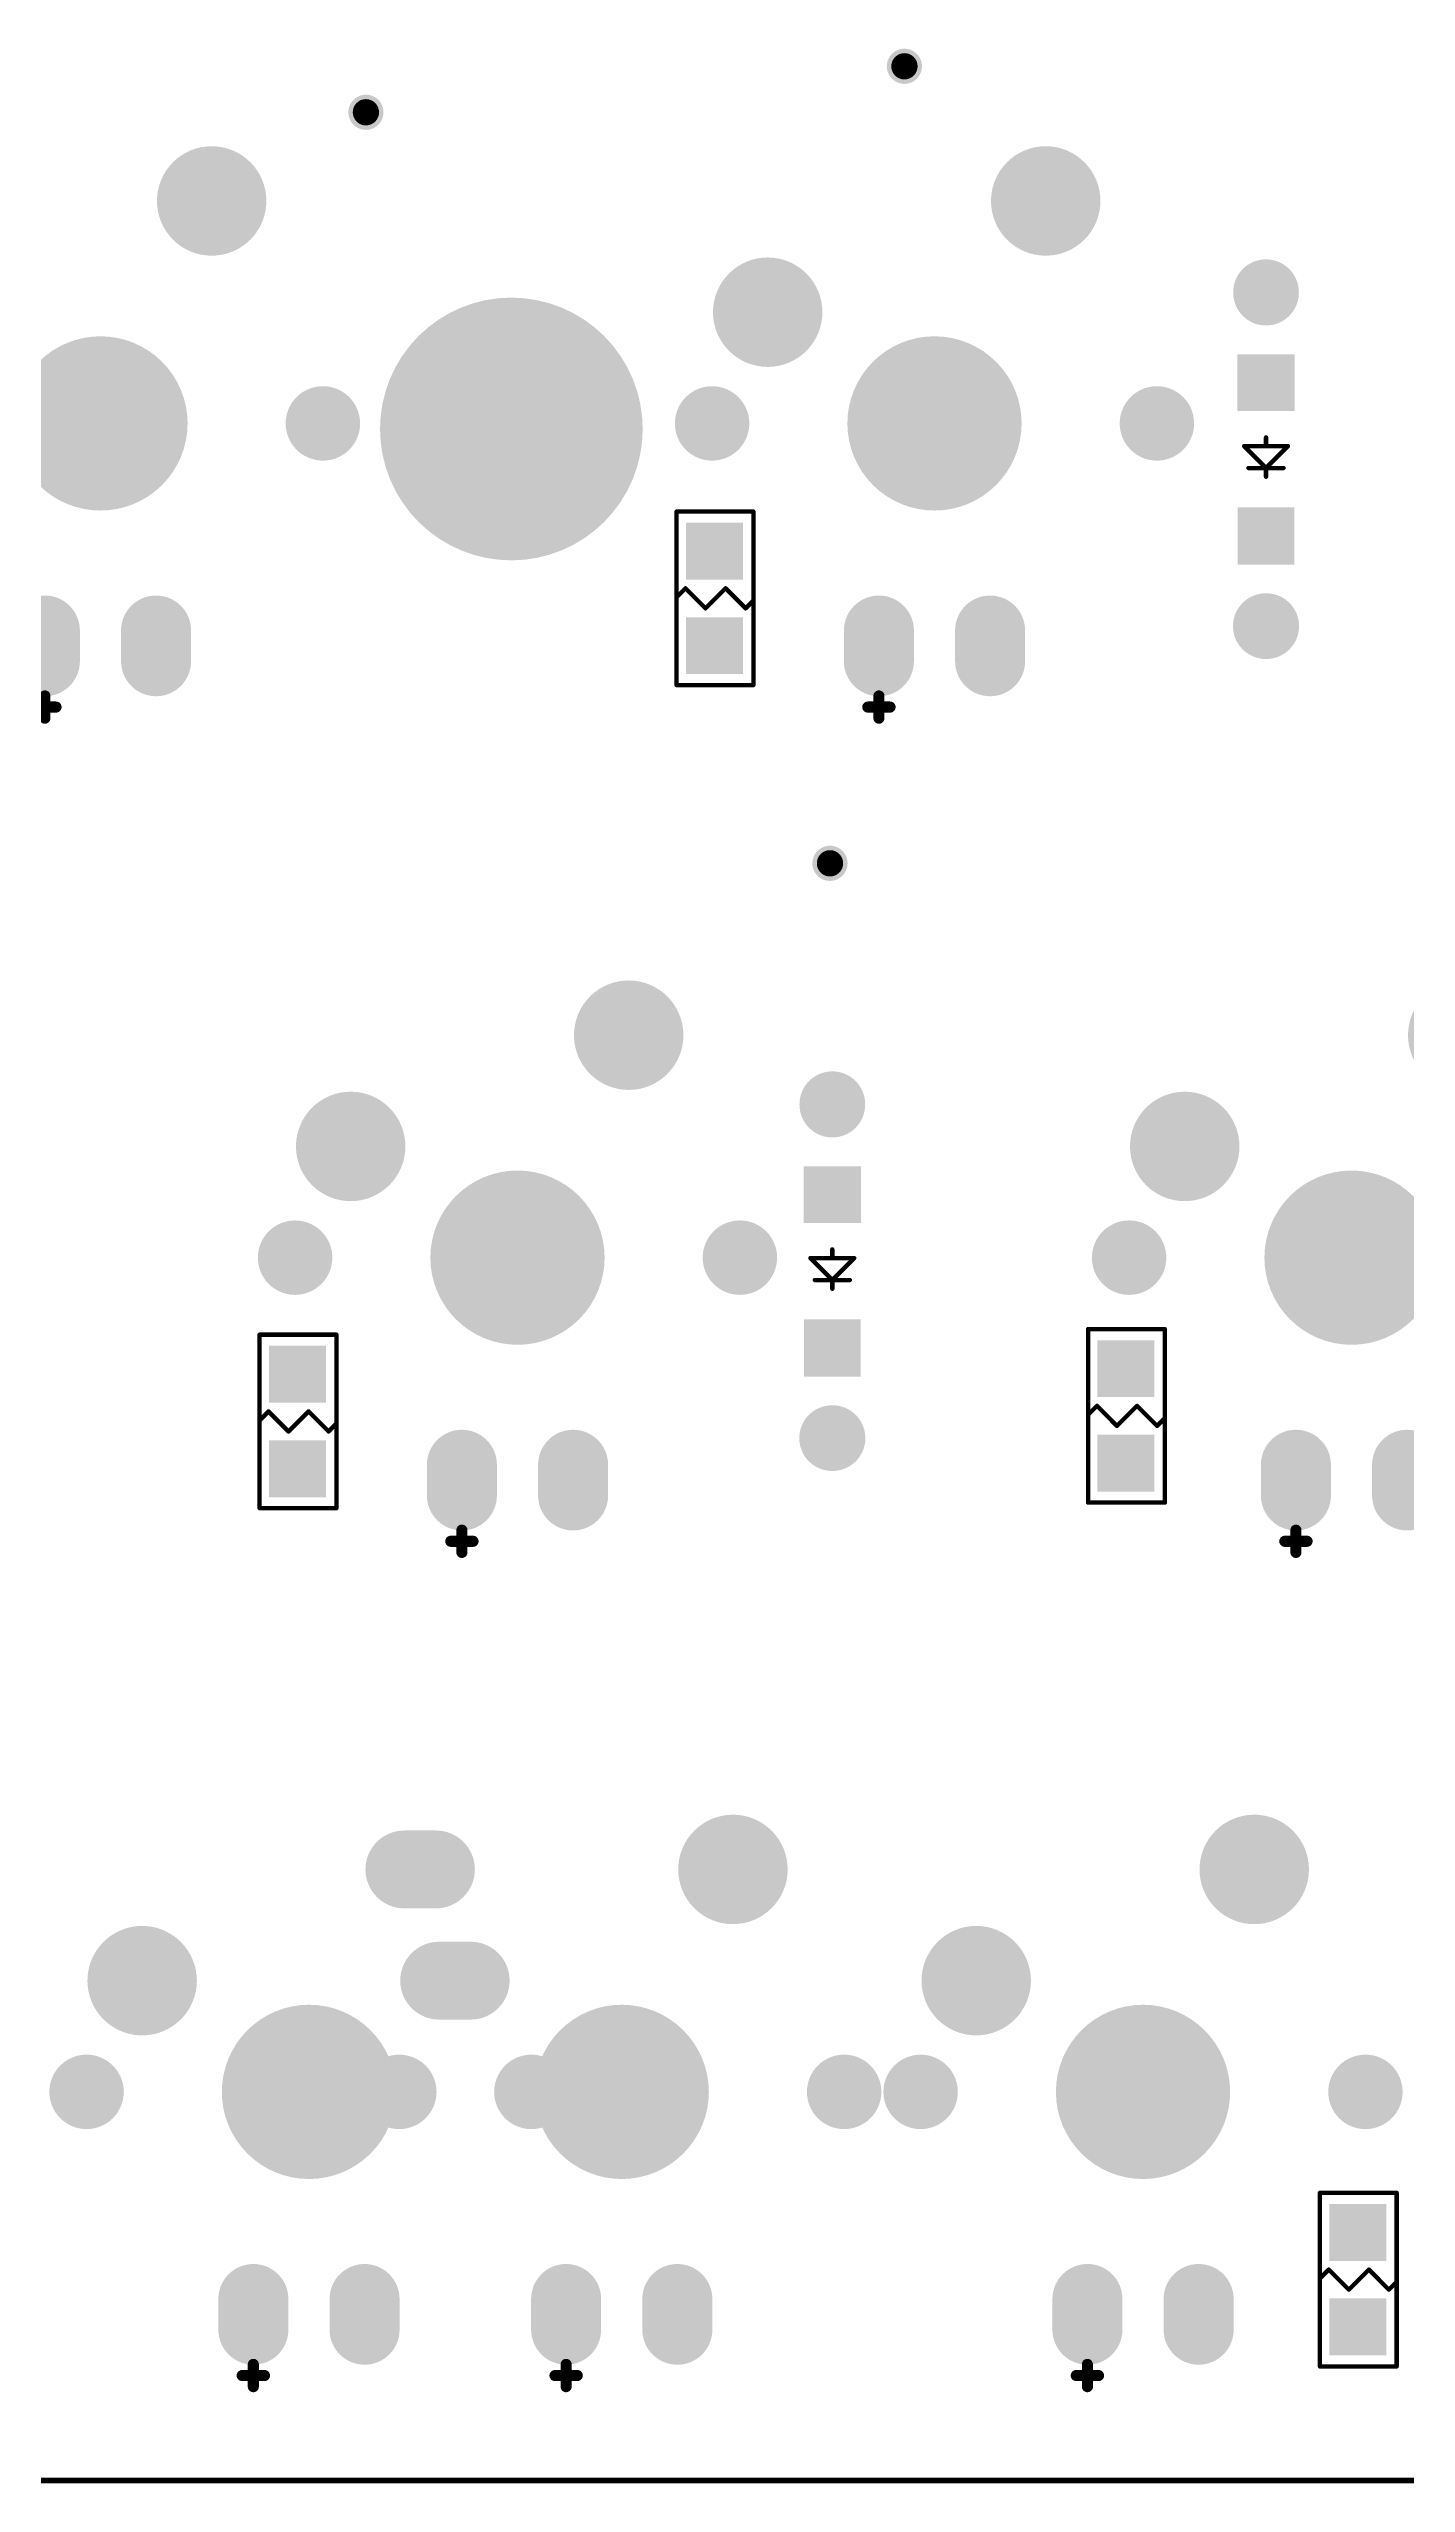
# Model space of a CAD drawing. Extents: x 407 to 769, y 688 to 804.
# Drawn here: x 525.1 to 556.1, y 689.5 to 745.1 of the extents above; entities that cross this region are included whole.
import ezdxf

# ---------------------------------------------------------------- set-up
doc = ezdxf.new("R2010")
doc.units = 0
doc.layers.get('0').update_dxf_attribs({"linetype": 'CONTINUOUS'})
for name, color, linetype in [('BOTTOMOVERLAY', 54, 'CONTINUOUS'), ('BOTTOMPASTE', 16, 'CONTINUOUS'), ('BOTTOMSOLDER', 6, 'CONTINUOUS'), ('KEEPOUTLAYER', 6, 'CONTINUOUS'), ('MULTILAYER', 9, 'CONTINUOUS'), ('TOPSOLDER', 216, 'CONTINUOUS')]:
    doc.layers.add(name, color=color, linetype=linetype)

# ---------------------------------------------------------------- blocks, each defined once
blk = doc.blocks.new('IN4148G_B_41')
at = {"layer": 'BOTTOMOVERLAY', "const_width": 0.1}
for points in [[(0, 0.2), (-0.5, -0.3)], [(0.4, 0.2), (-0.4, 0.2)], [(0, 0.4), (0, 0.2)], [(0.5, -0.3), (0, 0.2)], [(0.5, -0.3), (-0.5, -0.3)], [(0, -0.3), (0, -0.5)]]:
    blk.add_lwpolyline(points, dxfattribs=at)
at = {"layer": 'BOTTOMOVERLAY', "const_width": 0.05}
for points in [[(-0.425, 0.2, 1), (-0.375, 0.2, 1)], [(-0.025, 0.4, 1), (0.025, 0.4, 1)], [(-0.025, 0.2, 1), (0.025, 0.2, 1)], [(-0.025, 0.2, 1), (0.025, 0.2, 1)], [(-0.025, 0.2, 1), (0.025, 0.2, 1)], [(0.375, 0.2, 1), (0.425, 0.2, 1)], [(-0.525, -0.3, 1), (-0.475, -0.3, 1)], [(-0.525, -0.3, 1), (-0.475, -0.3, 1)], [(-0.025, -0.3, 1), (0.025, -0.3, 1)], [(-0.025, -0.5, 1), (0.025, -0.5, 1)], [(0.475, -0.3, 1), (0.525, -0.3, 1)], [(0.475, -0.3, 1), (0.525, -0.3, 1)]]:
    blk.add_lwpolyline(points, format="xyb", close=True, dxfattribs=at)
at = {"layer": 'BOTTOMPASTE'}
for points in [[(-0.65, 1.095), (0.65, 1.095), (-0.65, 2.405), (0.65, 2.405)], [(-0.655, -2.4), (0.655, -2.4), (-0.655, -1.1), (0.655, -1.1)]]:
    blk.add_solid(points, dxfattribs=at)
at = {"layer": 'BOTTOMSOLDER', "const_width": 1.5}
for points in [[(0.005, 3.81), (-0.005, 3.81)], [(0, -3.805), (0, -3.815)]]:
    blk.add_lwpolyline(points, dxfattribs=at)
at = {"layer": 'BOTTOMSOLDER', "const_width": 0.75}
for points in [[(-0.38, 3.81, 1), (0.37, 3.81, 1)], [(-0.37, 3.81, 1), (0.38, 3.81, 1)], [(-0.375, -3.805, 1), (0.375, -3.805, 1)], [(-0.375, -3.815, 1), (0.375, -3.815, 1)]]:
    blk.add_lwpolyline(points, format="xyb", close=True, dxfattribs=at)
at = {"layer": 'BOTTOMSOLDER'}
for points in [[(-0.65, 1.095), (0.65, 1.095), (-0.65, 2.405), (0.65, 2.405)], [(-0.655, -2.4), (0.655, -2.4), (-0.655, -1.1), (0.655, -1.1)]]:
    blk.add_solid(points, dxfattribs=at)
at = {"layer": 'MULTILAYER', "const_width": 1.5}
for points in [[(0.005, 3.81), (-0.005, 3.81)], [(0, -3.805), (0, -3.815)]]:
    blk.add_lwpolyline(points, dxfattribs=at)
at = {"layer": 'MULTILAYER', "const_width": 0.75}
for points in [[(-0.38, 3.81, 1), (0.37, 3.81, 1)], [(-0.37, 3.81, 1), (0.38, 3.81, 1)], [(-0.375, -3.805, 1), (0.375, -3.805, 1)], [(-0.375, -3.815, 1), (0.375, -3.815, 1)]]:
    blk.add_lwpolyline(points, format="xyb", close=True, dxfattribs=at)
blk = doc.blocks.new('IN4148G_B_58')
at = {"layer": 'BOTTOMOVERLAY', "const_width": 0.1}
for points in [[(0, 0.2), (-0.5, -0.3)], [(0.4, 0.2), (-0.4, 0.2)], [(0, 0.4), (0, 0.2)], [(0.5, -0.3), (0, 0.2)], [(0.5, -0.3), (-0.5, -0.3)], [(0, -0.3), (0, -0.5)]]:
    blk.add_lwpolyline(points, dxfattribs=at)
at = {"layer": 'BOTTOMOVERLAY', "const_width": 0.05}
for points in [[(-0.425, 0.2, 1), (-0.375, 0.2, 1)], [(-0.025, 0.4, 1), (0.025, 0.4, 1)], [(-0.025, 0.2, 1), (0.025, 0.2, 1)], [(-0.025, 0.2, 1), (0.025, 0.2, 1)], [(-0.025, 0.2, 1), (0.025, 0.2, 1)], [(0.375, 0.2, 1), (0.425, 0.2, 1)], [(-0.525, -0.3, 1), (-0.475, -0.3, 1)], [(-0.525, -0.3, 1), (-0.475, -0.3, 1)], [(-0.025, -0.3, 1), (0.025, -0.3, 1)], [(-0.025, -0.5, 1), (0.025, -0.5, 1)], [(0.475, -0.3, 1), (0.525, -0.3, 1)], [(0.475, -0.3, 1), (0.525, -0.3, 1)]]:
    blk.add_lwpolyline(points, format="xyb", close=True, dxfattribs=at)
at = {"layer": 'BOTTOMPASTE'}
for points in [[(-0.65, 1.095), (0.65, 1.095), (-0.65, 2.405), (0.65, 2.405)], [(-0.655, -2.4), (0.655, -2.4), (-0.655, -1.1), (0.655, -1.1)]]:
    blk.add_solid(points, dxfattribs=at)
at = {"layer": 'BOTTOMSOLDER', "const_width": 1.5}
for points in [[(0.005, 3.81), (-0.005, 3.81)], [(0, -3.805), (0, -3.815)]]:
    blk.add_lwpolyline(points, dxfattribs=at)
at = {"layer": 'BOTTOMSOLDER', "const_width": 0.75}
for points in [[(-0.38, 3.81, 1), (0.37, 3.81, 1)], [(-0.37, 3.81, 1), (0.38, 3.81, 1)], [(-0.375, -3.805, 1), (0.375, -3.805, 1)], [(-0.375, -3.815, 1), (0.375, -3.815, 1)]]:
    blk.add_lwpolyline(points, format="xyb", close=True, dxfattribs=at)
at = {"layer": 'BOTTOMSOLDER'}
for points in [[(-0.65, 1.095), (0.65, 1.095), (-0.65, 2.405), (0.65, 2.405)], [(-0.655, -2.4), (0.655, -2.4), (-0.655, -1.1), (0.655, -1.1)]]:
    blk.add_solid(points, dxfattribs=at)
at = {"layer": 'MULTILAYER', "const_width": 1.5}
for points in [[(0.005, 3.81), (-0.005, 3.81)], [(0, -3.805), (0, -3.815)]]:
    blk.add_lwpolyline(points, dxfattribs=at)
at = {"layer": 'MULTILAYER', "const_width": 0.75}
for points in [[(-0.38, 3.81, 1), (0.37, 3.81, 1)], [(-0.37, 3.81, 1), (0.38, 3.81, 1)], [(-0.375, -3.805, 1), (0.375, -3.805, 1)], [(-0.375, -3.815, 1), (0.375, -3.815, 1)]]:
    blk.add_lwpolyline(points, format="xyb", close=True, dxfattribs=at)
blk = doc.blocks.new('MX1UP__B_124')
at = {"layer": 'BOTTOMOVERLAY', "const_width": 0.254}
for points in [[(-1.27, -6.731), (-1.27, -6.223)], [(-1.524, -6.477), (-1.016, -6.477)]]:
    blk.add_lwpolyline(points, dxfattribs=at)
at = {"layer": 'BOTTOMOVERLAY', "const_width": 0.127}
for points in [[(-1.334, -6.223, 1), (-1.207, -6.223, 1)], [(-1.588, -6.477, 1), (-1.461, -6.477, 1)], [(-1.334, -6.731, 1), (-1.207, -6.731, 1)], [(-1.08, -6.477, 1), (-0.953, -6.477, 1)]]:
    blk.add_lwpolyline(points, format="xyb", close=True, dxfattribs=at)
at = {"layer": 'BOTTOMSOLDER'}
for points, const_width in [([(2.901, 5.08), (2.179, 5.08)], 1.778), ([(-1.27, -5.43), (-1.27, -4.73)], 1.6), ([(1.27, -5.43), (1.27, -4.73)], 1.6)]:
    blk.add_lwpolyline(points, dxfattribs=dict(at, const_width=const_width))
for points, const_width in [([(1.735, 5.08, 1), (2.624, 5.08, 1)], 0.889), ([(2.456, 5.08, 1), (3.345, 5.08, 1)], 0.889), ([(-4.435, 2.54, 1), (-3.185, 2.54, 1)], 1.25), ([(-0.995, 0, 1), (0.995, 0, 1)], 1.99), ([(-5.505, 0, 1), (-4.655, 0, 1)], 0.85), ([(4.655, 0, 1), (5.505, 0, 1)], 0.85), ([(-1.67, -4.73, 1), (-0.87, -4.73, 1)], 0.8), ([(0.87, -4.73, 1), (1.67, -4.73, 1)], 0.8), ([(-1.67, -5.43, 1), (-0.87, -5.43, 1)], 0.8), ([(0.87, -5.43, 1), (1.67, -5.43, 1)], 0.8)]:
    blk.add_lwpolyline(points, format="xyb", close=True, dxfattribs=dict(at, const_width=const_width))
at = {"layer": 'MULTILAYER'}
for points, const_width in [([(2.901, 5.08), (2.179, 5.08)], 1.778), ([(-1.27, -5.43), (-1.27, -4.73)], 1.6), ([(1.27, -5.43), (1.27, -4.73)], 1.6)]:
    blk.add_lwpolyline(points, dxfattribs=dict(at, const_width=const_width))
for points, const_width in [([(1.735, 5.08, 1), (2.624, 5.08, 1)], 0.889), ([(2.456, 5.08, 1), (3.345, 5.08, 1)], 0.889), ([(-4.435, 2.54, 1), (-3.185, 2.54, 1)], 1.25), ([(-0.995, 0, 1), (0.995, 0, 1)], 1.99), ([(-5.505, 0, 1), (-4.655, 0, 1)], 0.85), ([(4.655, 0, 1), (5.505, 0, 1)], 0.85), ([(-1.67, -4.73, 1), (-0.87, -4.73, 1)], 0.8), ([(0.87, -4.73, 1), (1.67, -4.73, 1)], 0.8), ([(-1.67, -5.43, 1), (-0.87, -5.43, 1)], 0.8), ([(0.87, -5.43, 1), (1.67, -5.43, 1)], 0.8)]:
    blk.add_lwpolyline(points, format="xyb", close=True, dxfattribs=dict(at, const_width=const_width))
at = {"layer": 'TOPSOLDER'}
for points, const_width in [([(2.901, 5.08), (2.179, 5.08)], 1.778), ([(-1.27, -5.43), (-1.27, -4.73)], 1.6), ([(1.27, -5.43), (1.27, -4.73)], 1.6)]:
    blk.add_lwpolyline(points, dxfattribs=dict(at, const_width=const_width))
for points, const_width in [([(1.735, 5.08, 1), (2.624, 5.08, 1)], 0.889), ([(2.456, 5.08, 1), (3.345, 5.08, 1)], 0.889), ([(-4.435, 2.54, 1), (-3.185, 2.54, 1)], 1.25), ([(-0.995, 0, 1), (0.995, 0, 1)], 1.99), ([(-5.505, 0, 1), (-4.655, 0, 1)], 0.85), ([(4.655, 0, 1), (5.505, 0, 1)], 0.85), ([(-1.67, -4.73, 1), (-0.87, -4.73, 1)], 0.8), ([(0.87, -4.73, 1), (1.67, -4.73, 1)], 0.8), ([(-1.67, -5.43, 1), (-0.87, -5.43, 1)], 0.8), ([(0.87, -5.43, 1), (1.67, -5.43, 1)], 0.8)]:
    blk.add_lwpolyline(points, format="xyb", close=True, dxfattribs=dict(at, const_width=const_width))
blk = doc.blocks.new('MX1UP__B_141')
at = {"layer": 'BOTTOMOVERLAY', "const_width": 0.254}
for points in [[(-1.27, -6.731), (-1.27, -6.223)], [(-1.524, -6.477), (-1.016, -6.477)]]:
    blk.add_lwpolyline(points, dxfattribs=at)
at = {"layer": 'BOTTOMOVERLAY', "const_width": 0.127}
for points in [[(-1.334, -6.223, 1), (-1.207, -6.223, 1)], [(-1.588, -6.477, 1), (-1.461, -6.477, 1)], [(-1.334, -6.731, 1), (-1.207, -6.731, 1)], [(-1.08, -6.477, 1), (-0.953, -6.477, 1)]]:
    blk.add_lwpolyline(points, format="xyb", close=True, dxfattribs=at)
at = {"layer": 'BOTTOMSOLDER'}
for points, const_width in [([(1.915, 5.08, 1), (3.165, 5.08, 1)], 1.25), ([(-4.435, 2.54, 1), (-3.185, 2.54, 1)], 1.25), ([(-0.995, 0, 1), (0.995, 0, 1)], 1.99), ([(-5.505, 0, 1), (-4.655, 0, 1)], 0.85), ([(4.655, 0, 1), (5.505, 0, 1)], 0.85), ([(-1.67, -4.73, 1), (-0.87, -4.73, 1)], 0.8), ([(0.87, -4.73, 1), (1.67, -4.73, 1)], 0.8), ([(-1.67, -5.43, 1), (-0.87, -5.43, 1)], 0.8), ([(0.87, -5.43, 1), (1.67, -5.43, 1)], 0.8)]:
    blk.add_lwpolyline(points, format="xyb", close=True, dxfattribs=dict(at, const_width=const_width))
at = {"layer": 'BOTTOMSOLDER', "const_width": 1.6}
for points in [[(-1.27, -5.43), (-1.27, -4.73)], [(1.27, -5.43), (1.27, -4.73)]]:
    blk.add_lwpolyline(points, dxfattribs=at)
at = {"layer": 'MULTILAYER'}
for points, const_width in [([(1.915, 5.08, 1), (3.165, 5.08, 1)], 1.25), ([(-4.435, 2.54, 1), (-3.185, 2.54, 1)], 1.25), ([(-0.995, 0, 1), (0.995, 0, 1)], 1.99), ([(-5.505, 0, 1), (-4.655, 0, 1)], 0.85), ([(4.655, 0, 1), (5.505, 0, 1)], 0.85), ([(-1.67, -4.73, 1), (-0.87, -4.73, 1)], 0.8), ([(0.87, -4.73, 1), (1.67, -4.73, 1)], 0.8), ([(-1.67, -5.43, 1), (-0.87, -5.43, 1)], 0.8), ([(0.87, -5.43, 1), (1.67, -5.43, 1)], 0.8)]:
    blk.add_lwpolyline(points, format="xyb", close=True, dxfattribs=dict(at, const_width=const_width))
at = {"layer": 'MULTILAYER', "const_width": 1.6}
for points in [[(-1.27, -5.43), (-1.27, -4.73)], [(1.27, -5.43), (1.27, -4.73)]]:
    blk.add_lwpolyline(points, dxfattribs=at)
at = {"layer": 'TOPSOLDER'}
for points, const_width in [([(1.915, 5.08, 1), (3.165, 5.08, 1)], 1.25), ([(-4.435, 2.54, 1), (-3.185, 2.54, 1)], 1.25), ([(-0.995, 0, 1), (0.995, 0, 1)], 1.99), ([(-5.505, 0, 1), (-4.655, 0, 1)], 0.85), ([(4.655, 0, 1), (5.505, 0, 1)], 0.85), ([(-1.67, -4.73, 1), (-0.87, -4.73, 1)], 0.8), ([(0.87, -4.73, 1), (1.67, -4.73, 1)], 0.8), ([(-1.67, -5.43, 1), (-0.87, -5.43, 1)], 0.8), ([(0.87, -5.43, 1), (1.67, -5.43, 1)], 0.8)]:
    blk.add_lwpolyline(points, format="xyb", close=True, dxfattribs=dict(at, const_width=const_width))
at = {"layer": 'TOPSOLDER', "const_width": 1.6}
for points in [[(-1.27, -5.43), (-1.27, -4.73)], [(1.27, -5.43), (1.27, -4.73)]]:
    blk.add_lwpolyline(points, dxfattribs=at)
blk = doc.blocks.new('MX1UP__B_142')
at = {"layer": 'BOTTOMOVERLAY', "const_width": 0.254}
for points in [[(-1.27, -6.731), (-1.27, -6.223)], [(-1.524, -6.477), (-1.016, -6.477)]]:
    blk.add_lwpolyline(points, dxfattribs=at)
at = {"layer": 'BOTTOMOVERLAY', "const_width": 0.127}
for points in [[(-1.334, -6.223, 1), (-1.207, -6.223, 1)], [(-1.588, -6.477, 1), (-1.461, -6.477, 1)], [(-1.334, -6.731, 1), (-1.207, -6.731, 1)], [(-1.08, -6.477, 1), (-0.953, -6.477, 1)]]:
    blk.add_lwpolyline(points, format="xyb", close=True, dxfattribs=at)
at = {"layer": 'BOTTOMSOLDER'}
for points, const_width in [([(1.915, 5.08, 1), (3.165, 5.08, 1)], 1.25), ([(-4.615, 2.54, 1), (-3.726, 2.54, 1)], 0.889), ([(-3.894, 2.54, 1), (-3.005, 2.54, 1)], 0.889), ([(-0.995, 0, 1), (0.995, 0, 1)], 1.99), ([(-5.505, 0, 1), (-4.655, 0, 1)], 0.85), ([(4.655, 0, 1), (5.505, 0, 1)], 0.85), ([(-1.67, -4.73, 1), (-0.87, -4.73, 1)], 0.8), ([(0.87, -4.73, 1), (1.67, -4.73, 1)], 0.8), ([(-1.67, -5.43, 1), (-0.87, -5.43, 1)], 0.8), ([(0.87, -5.43, 1), (1.67, -5.43, 1)], 0.8)]:
    blk.add_lwpolyline(points, format="xyb", close=True, dxfattribs=dict(at, const_width=const_width))
for points, const_width in [([(-3.449, 2.54), (-4.171, 2.54)], 1.778), ([(-1.27, -5.43), (-1.27, -4.73)], 1.6), ([(1.27, -5.43), (1.27, -4.73)], 1.6)]:
    blk.add_lwpolyline(points, dxfattribs=dict(at, const_width=const_width))
at = {"layer": 'MULTILAYER'}
for points, const_width in [([(1.915, 5.08, 1), (3.165, 5.08, 1)], 1.25), ([(-4.615, 2.54, 1), (-3.726, 2.54, 1)], 0.889), ([(-3.894, 2.54, 1), (-3.005, 2.54, 1)], 0.889), ([(-0.995, 0, 1), (0.995, 0, 1)], 1.99), ([(-5.505, 0, 1), (-4.655, 0, 1)], 0.85), ([(4.655, 0, 1), (5.505, 0, 1)], 0.85), ([(-1.67, -4.73, 1), (-0.87, -4.73, 1)], 0.8), ([(0.87, -4.73, 1), (1.67, -4.73, 1)], 0.8), ([(-1.67, -5.43, 1), (-0.87, -5.43, 1)], 0.8), ([(0.87, -5.43, 1), (1.67, -5.43, 1)], 0.8)]:
    blk.add_lwpolyline(points, format="xyb", close=True, dxfattribs=dict(at, const_width=const_width))
for points, const_width in [([(-3.449, 2.54), (-4.171, 2.54)], 1.778), ([(-1.27, -5.43), (-1.27, -4.73)], 1.6), ([(1.27, -5.43), (1.27, -4.73)], 1.6)]:
    blk.add_lwpolyline(points, dxfattribs=dict(at, const_width=const_width))
at = {"layer": 'TOPSOLDER'}
for points, const_width in [([(1.915, 5.08, 1), (3.165, 5.08, 1)], 1.25), ([(-4.615, 2.54, 1), (-3.726, 2.54, 1)], 0.889), ([(-3.894, 2.54, 1), (-3.005, 2.54, 1)], 0.889), ([(-0.995, 0, 1), (0.995, 0, 1)], 1.99), ([(-5.505, 0, 1), (-4.655, 0, 1)], 0.85), ([(4.655, 0, 1), (5.505, 0, 1)], 0.85), ([(-1.67, -4.73, 1), (-0.87, -4.73, 1)], 0.8), ([(0.87, -4.73, 1), (1.67, -4.73, 1)], 0.8), ([(-1.67, -5.43, 1), (-0.87, -5.43, 1)], 0.8), ([(0.87, -5.43, 1), (1.67, -5.43, 1)], 0.8)]:
    blk.add_lwpolyline(points, format="xyb", close=True, dxfattribs=dict(at, const_width=const_width))
for points, const_width in [([(-3.449, 2.54), (-4.171, 2.54)], 1.778), ([(-1.27, -5.43), (-1.27, -4.73)], 1.6), ([(1.27, -5.43), (1.27, -4.73)], 1.6)]:
    blk.add_lwpolyline(points, dxfattribs=dict(at, const_width=const_width))
blk = doc.blocks.new('R0805_B_183')
at = {"layer": 'BOTTOMOVERLAY', "const_width": 0.1}
for points in [[(-0.889, 1.981), (0.864, 1.981)], [(-0.889, -1.981), (-0.889, 1.981)], [(0.864, -1.981), (0.864, 1.981)], [(-0.889, 0.025), (-0.686, 0.229)], [(-0.686, 0.229), (-0.229, -0.229)], [(-0.229, -0.229), (0, 0)], [(0, 0), (0.229, 0.229)], [(0.229, 0.229), (0.686, -0.229)], [(0.686, -0.229), (0.864, -0.051)], [(-0.889, -1.981), (0.864, -1.981)]]:
    blk.add_lwpolyline(points, dxfattribs=at)
at = {"layer": 'BOTTOMOVERLAY', "const_width": 0.05}
for points in [[(-0.914, 1.981, 1), (-0.864, 1.981, 1)], [(-0.914, 1.981, 1), (-0.864, 1.981, 1)], [(0.839, 1.981, 1), (0.889, 1.981, 1)], [(0.839, 1.981, 1), (0.889, 1.981, 1)], [(-0.914, 0.025, 1), (-0.864, 0.025, 1)], [(-0.711, 0.229, 1), (-0.661, 0.229, 1)], [(-0.711, 0.229, 1), (-0.661, 0.229, 1)], [(-0.025, 0, 1), (0.025, 0, 1)], [(-0.025, 0, 1), (0.025, 0, 1)], [(0.204, 0.229, 1), (0.254, 0.229, 1)], [(0.204, 0.229, 1), (0.254, 0.229, 1)], [(-0.254, -0.229, 1), (-0.204, -0.229, 1)], [(-0.254, -0.229, 1), (-0.204, -0.229, 1)], [(0.661, -0.229, 1), (0.711, -0.229, 1)], [(0.661, -0.229, 1), (0.711, -0.229, 1)], [(0.839, -0.051, 1), (0.889, -0.051, 1)], [(-0.914, -1.981, 1), (-0.864, -1.981, 1)], [(-0.914, -1.981, 1), (-0.864, -1.981, 1)], [(0.839, -1.981, 1), (0.889, -1.981, 1)], [(0.839, -1.981, 1), (0.889, -1.981, 1)]]:
    blk.add_lwpolyline(points, format="xyb", close=True, dxfattribs=at)
at = {"layer": 'BOTTOMPASTE'}
for points in [[(0.625, 0.428), (0.625, 1.728), (-0.675, 0.428), (-0.675, 1.728)], [(0.625, -1.731), (0.625, -0.431), (-0.675, -1.731), (-0.675, -0.431)]]:
    blk.add_solid(points, dxfattribs=at)
at = {"layer": 'BOTTOMSOLDER'}
for points in [[(0.625, 0.428), (0.625, 1.728), (-0.675, 0.428), (-0.675, 1.728)], [(0.625, -1.731), (0.625, -0.431), (-0.675, -1.731), (-0.675, -0.431)]]:
    blk.add_solid(points, dxfattribs=at)
blk = doc.blocks.new('R0805_B_184')
at = {"layer": 'BOTTOMOVERLAY', "const_width": 0.1}
for points in [[(-0.889, 1.981), (0.864, 1.981)], [(-0.889, -1.981), (-0.889, 1.981)], [(0.864, -1.981), (0.864, 1.981)], [(-0.889, 0.025), (-0.686, 0.229)], [(-0.686, 0.229), (-0.229, -0.229)], [(-0.229, -0.229), (0, 0)], [(0, 0), (0.229, 0.229)], [(0.229, 0.229), (0.686, -0.229)], [(0.686, -0.229), (0.864, -0.051)], [(-0.889, -1.981), (0.864, -1.981)]]:
    blk.add_lwpolyline(points, dxfattribs=at)
at = {"layer": 'BOTTOMOVERLAY', "const_width": 0.05}
for points in [[(-0.914, 1.981, 1), (-0.864, 1.981, 1)], [(-0.914, 1.981, 1), (-0.864, 1.981, 1)], [(0.839, 1.981, 1), (0.889, 1.981, 1)], [(0.839, 1.981, 1), (0.889, 1.981, 1)], [(-0.914, 0.025, 1), (-0.864, 0.025, 1)], [(-0.711, 0.229, 1), (-0.661, 0.229, 1)], [(-0.711, 0.229, 1), (-0.661, 0.229, 1)], [(-0.025, 0, 1), (0.025, 0, 1)], [(-0.025, 0, 1), (0.025, 0, 1)], [(0.204, 0.229, 1), (0.254, 0.229, 1)], [(0.204, 0.229, 1), (0.254, 0.229, 1)], [(-0.254, -0.229, 1), (-0.204, -0.229, 1)], [(-0.254, -0.229, 1), (-0.204, -0.229, 1)], [(0.661, -0.229, 1), (0.711, -0.229, 1)], [(0.661, -0.229, 1), (0.711, -0.229, 1)], [(0.839, -0.051, 1), (0.889, -0.051, 1)], [(-0.914, -1.981, 1), (-0.864, -1.981, 1)], [(-0.914, -1.981, 1), (-0.864, -1.981, 1)], [(0.839, -1.981, 1), (0.889, -1.981, 1)], [(0.839, -1.981, 1), (0.889, -1.981, 1)]]:
    blk.add_lwpolyline(points, format="xyb", close=True, dxfattribs=at)
at = {"layer": 'BOTTOMPASTE'}
for points in [[(0.625, 0.428), (0.625, 1.728), (-0.675, 0.428), (-0.675, 1.728)], [(0.625, -1.731), (0.625, -0.431), (-0.675, -1.731), (-0.675, -0.431)]]:
    blk.add_solid(points, dxfattribs=at)
at = {"layer": 'BOTTOMSOLDER'}
for points in [[(0.625, 0.428), (0.625, 1.728), (-0.675, 0.428), (-0.675, 1.728)], [(0.625, -1.731), (0.625, -0.431), (-0.675, -1.731), (-0.675, -0.431)]]:
    blk.add_solid(points, dxfattribs=at)
blk = doc.blocks.new('R0805_B_185')
at = {"layer": 'BOTTOMOVERLAY', "const_width": 0.1}
for points in [[(-0.889, 1.981), (0.864, 1.981)], [(-0.889, -1.981), (-0.889, 1.981)], [(0.864, -1.981), (0.864, 1.981)], [(-0.889, 0.025), (-0.686, 0.229)], [(-0.686, 0.229), (-0.229, -0.229)], [(-0.229, -0.229), (0, 0)], [(0, 0), (0.229, 0.229)], [(0.229, 0.229), (0.686, -0.229)], [(0.686, -0.229), (0.864, -0.051)], [(-0.889, -1.981), (0.864, -1.981)]]:
    blk.add_lwpolyline(points, dxfattribs=at)
at = {"layer": 'BOTTOMOVERLAY', "const_width": 0.05}
for points in [[(-0.914, 1.981, 1), (-0.864, 1.981, 1)], [(-0.914, 1.981, 1), (-0.864, 1.981, 1)], [(0.839, 1.981, 1), (0.889, 1.981, 1)], [(0.839, 1.981, 1), (0.889, 1.981, 1)], [(-0.914, 0.025, 1), (-0.864, 0.025, 1)], [(-0.711, 0.229, 1), (-0.661, 0.229, 1)], [(-0.711, 0.229, 1), (-0.661, 0.229, 1)], [(-0.025, 0, 1), (0.025, 0, 1)], [(-0.025, 0, 1), (0.025, 0, 1)], [(0.204, 0.229, 1), (0.254, 0.229, 1)], [(0.204, 0.229, 1), (0.254, 0.229, 1)], [(-0.254, -0.229, 1), (-0.204, -0.229, 1)], [(-0.254, -0.229, 1), (-0.204, -0.229, 1)], [(0.661, -0.229, 1), (0.711, -0.229, 1)], [(0.661, -0.229, 1), (0.711, -0.229, 1)], [(0.839, -0.051, 1), (0.889, -0.051, 1)], [(-0.914, -1.981, 1), (-0.864, -1.981, 1)], [(-0.914, -1.981, 1), (-0.864, -1.981, 1)], [(0.839, -1.981, 1), (0.889, -1.981, 1)], [(0.839, -1.981, 1), (0.889, -1.981, 1)]]:
    blk.add_lwpolyline(points, format="xyb", close=True, dxfattribs=at)
at = {"layer": 'BOTTOMPASTE'}
for points in [[(0.625, 0.428), (0.625, 1.728), (-0.675, 0.428), (-0.675, 1.728)], [(0.625, -1.731), (0.625, -0.431), (-0.675, -1.731), (-0.675, -0.431)]]:
    blk.add_solid(points, dxfattribs=at)
at = {"layer": 'BOTTOMSOLDER'}
for points in [[(0.625, 0.428), (0.625, 1.728), (-0.675, 0.428), (-0.675, 1.728)], [(0.625, -1.731), (0.625, -0.431), (-0.675, -1.731), (-0.675, -0.431)]]:
    blk.add_solid(points, dxfattribs=at)
blk = doc.blocks.new('R0805_B_246')
at = {"layer": 'BOTTOMOVERLAY', "const_width": 0.1}
for points in [[(-0.889, 1.981), (0.864, 1.981)], [(-0.889, -1.981), (-0.889, 1.981)], [(0.864, -1.981), (0.864, 1.981)], [(-0.889, 0.025), (-0.686, 0.229)], [(-0.686, 0.229), (-0.229, -0.229)], [(-0.229, -0.229), (0, 0)], [(0, 0), (0.229, 0.229)], [(0.229, 0.229), (0.686, -0.229)], [(0.686, -0.229), (0.864, -0.051)], [(-0.889, -1.981), (0.864, -1.981)]]:
    blk.add_lwpolyline(points, dxfattribs=at)
at = {"layer": 'BOTTOMOVERLAY', "const_width": 0.05}
for points in [[(-0.914, 1.981, 1), (-0.864, 1.981, 1)], [(-0.914, 1.981, 1), (-0.864, 1.981, 1)], [(0.839, 1.981, 1), (0.889, 1.981, 1)], [(0.839, 1.981, 1), (0.889, 1.981, 1)], [(-0.914, 0.025, 1), (-0.864, 0.025, 1)], [(-0.711, 0.229, 1), (-0.661, 0.229, 1)], [(-0.711, 0.229, 1), (-0.661, 0.229, 1)], [(-0.025, 0, 1), (0.025, 0, 1)], [(-0.025, 0, 1), (0.025, 0, 1)], [(0.204, 0.229, 1), (0.254, 0.229, 1)], [(0.204, 0.229, 1), (0.254, 0.229, 1)], [(-0.254, -0.229, 1), (-0.204, -0.229, 1)], [(-0.254, -0.229, 1), (-0.204, -0.229, 1)], [(0.661, -0.229, 1), (0.711, -0.229, 1)], [(0.661, -0.229, 1), (0.711, -0.229, 1)], [(0.839, -0.051, 1), (0.889, -0.051, 1)], [(-0.914, -1.981, 1), (-0.864, -1.981, 1)], [(-0.914, -1.981, 1), (-0.864, -1.981, 1)], [(0.839, -1.981, 1), (0.889, -1.981, 1)], [(0.839, -1.981, 1), (0.889, -1.981, 1)]]:
    blk.add_lwpolyline(points, format="xyb", close=True, dxfattribs=at)
at = {"layer": 'BOTTOMPASTE'}
for points in [[(0.625, 0.428), (0.625, 1.728), (-0.675, 0.428), (-0.675, 1.728)], [(0.625, -1.731), (0.625, -0.431), (-0.675, -1.731), (-0.675, -0.431)]]:
    blk.add_solid(points, dxfattribs=at)
at = {"layer": 'BOTTOMSOLDER'}
for points in [[(0.625, 0.428), (0.625, 1.728), (-0.675, 0.428), (-0.675, 1.728)], [(0.625, -1.731), (0.625, -0.431), (-0.675, -1.731), (-0.675, -0.431)]]:
    blk.add_solid(points, dxfattribs=at)
blk = doc.blocks.new('MX1UP__B_291')
at = {"layer": 'BOTTOMOVERLAY', "const_width": 0.254}
for points in [[(-1.27, -6.731), (-1.27, -6.223)], [(-1.524, -6.477), (-1.016, -6.477)]]:
    blk.add_lwpolyline(points, dxfattribs=at)
at = {"layer": 'BOTTOMOVERLAY', "const_width": 0.127}
for points in [[(-1.333, -6.223, 1), (-1.206, -6.223, 1)], [(-1.587, -6.477, 1), (-1.46, -6.477, 1)], [(-1.333, -6.731, 1), (-1.206, -6.731, 1)], [(-1.079, -6.477, 1), (-0.952, -6.477, 1)]]:
    blk.add_lwpolyline(points, format="xyb", close=True, dxfattribs=at)
at = {"layer": 'BOTTOMSOLDER'}
for points, const_width in [([(1.915, 5.08, 1), (3.165, 5.08, 1)], 1.25), ([(-4.435, 2.54, 1), (-3.185, 2.54, 1)], 1.25), ([(-0.995, 0, 1), (0.995, 0, 1)], 1.99), ([(-5.505, 0, 1), (-4.655, 0, 1)], 0.85), ([(4.655, 0, 1), (5.505, 0, 1)], 0.85), ([(-1.67, -4.73, 1), (-0.87, -4.73, 1)], 0.8), ([(0.87, -4.73, 1), (1.67, -4.73, 1)], 0.8), ([(-1.67, -5.43, 1), (-0.87, -5.43, 1)], 0.8), ([(0.87, -5.43, 1), (1.67, -5.43, 1)], 0.8)]:
    blk.add_lwpolyline(points, format="xyb", close=True, dxfattribs=dict(at, const_width=const_width))
at = {"layer": 'BOTTOMSOLDER', "const_width": 1.6}
for points in [[(-1.27, -5.43), (-1.27, -4.73)], [(1.27, -5.43), (1.27, -4.73)]]:
    blk.add_lwpolyline(points, dxfattribs=at)
at = {"layer": 'MULTILAYER'}
for points, const_width in [([(1.915, 5.08, 1), (3.165, 5.08, 1)], 1.25), ([(-4.435, 2.54, 1), (-3.185, 2.54, 1)], 1.25), ([(-0.995, 0, 1), (0.995, 0, 1)], 1.99), ([(-5.505, 0, 1), (-4.655, 0, 1)], 0.85), ([(4.655, 0, 1), (5.505, 0, 1)], 0.85), ([(-1.67, -4.73, 1), (-0.87, -4.73, 1)], 0.8), ([(0.87, -4.73, 1), (1.67, -4.73, 1)], 0.8), ([(-1.67, -5.43, 1), (-0.87, -5.43, 1)], 0.8), ([(0.87, -5.43, 1), (1.67, -5.43, 1)], 0.8)]:
    blk.add_lwpolyline(points, format="xyb", close=True, dxfattribs=dict(at, const_width=const_width))
at = {"layer": 'MULTILAYER', "const_width": 1.6}
for points in [[(-1.27, -5.43), (-1.27, -4.73)], [(1.27, -5.43), (1.27, -4.73)]]:
    blk.add_lwpolyline(points, dxfattribs=at)
at = {"layer": 'TOPSOLDER'}
for points, const_width in [([(1.915, 5.08, 1), (3.165, 5.08, 1)], 1.25), ([(-4.435, 2.54, 1), (-3.185, 2.54, 1)], 1.25), ([(-0.995, 0, 1), (0.995, 0, 1)], 1.99), ([(-5.505, 0, 1), (-4.655, 0, 1)], 0.85), ([(4.655, 0, 1), (5.505, 0, 1)], 0.85), ([(-1.67, -4.73, 1), (-0.87, -4.73, 1)], 0.8), ([(0.87, -4.73, 1), (1.67, -4.73, 1)], 0.8), ([(-1.67, -5.43, 1), (-0.87, -5.43, 1)], 0.8), ([(0.87, -5.43, 1), (1.67, -5.43, 1)], 0.8)]:
    blk.add_lwpolyline(points, format="xyb", close=True, dxfattribs=dict(at, const_width=const_width))
at = {"layer": 'TOPSOLDER', "const_width": 1.6}
for points in [[(-1.27, -5.43), (-1.27, -4.73)], [(1.27, -5.43), (1.27, -4.73)]]:
    blk.add_lwpolyline(points, dxfattribs=at)
blk = doc.blocks.new('MX1UP__B_311')
at = {"layer": 'BOTTOMOVERLAY', "const_width": 0.254}
for points in [[(-1.27, -6.731), (-1.27, -6.223)], [(-1.524, -6.477), (-1.016, -6.477)]]:
    blk.add_lwpolyline(points, dxfattribs=at)
at = {"layer": 'BOTTOMOVERLAY', "const_width": 0.127}
for points in [[(-1.333, -6.223, 1), (-1.206, -6.223, 1)], [(-1.587, -6.477, 1), (-1.46, -6.477, 1)], [(-1.333, -6.731, 1), (-1.206, -6.731, 1)], [(-1.079, -6.477, 1), (-0.952, -6.477, 1)]]:
    blk.add_lwpolyline(points, format="xyb", close=True, dxfattribs=at)
at = {"layer": 'BOTTOMSOLDER'}
for points, const_width in [([(1.915, 5.08, 1), (3.165, 5.08, 1)], 1.25), ([(-4.435, 2.54, 1), (-3.185, 2.54, 1)], 1.25), ([(-0.995, 0, 1), (0.995, 0, 1)], 1.99), ([(-5.505, 0, 1), (-4.655, 0, 1)], 0.85), ([(4.655, 0, 1), (5.505, 0, 1)], 0.85), ([(-1.67, -4.73, 1), (-0.87, -4.73, 1)], 0.8), ([(0.87, -4.73, 1), (1.67, -4.73, 1)], 0.8), ([(-1.67, -5.43, 1), (-0.87, -5.43, 1)], 0.8), ([(0.87, -5.43, 1), (1.67, -5.43, 1)], 0.8)]:
    blk.add_lwpolyline(points, format="xyb", close=True, dxfattribs=dict(at, const_width=const_width))
at = {"layer": 'BOTTOMSOLDER', "const_width": 1.6}
for points in [[(-1.27, -5.43), (-1.27, -4.73)], [(1.27, -5.43), (1.27, -4.73)]]:
    blk.add_lwpolyline(points, dxfattribs=at)
at = {"layer": 'MULTILAYER'}
for points, const_width in [([(1.915, 5.08, 1), (3.165, 5.08, 1)], 1.25), ([(-4.435, 2.54, 1), (-3.185, 2.54, 1)], 1.25), ([(-0.995, 0, 1), (0.995, 0, 1)], 1.99), ([(-5.505, 0, 1), (-4.655, 0, 1)], 0.85), ([(4.655, 0, 1), (5.505, 0, 1)], 0.85), ([(-1.67, -4.73, 1), (-0.87, -4.73, 1)], 0.8), ([(0.87, -4.73, 1), (1.67, -4.73, 1)], 0.8), ([(-1.67, -5.43, 1), (-0.87, -5.43, 1)], 0.8), ([(0.87, -5.43, 1), (1.67, -5.43, 1)], 0.8)]:
    blk.add_lwpolyline(points, format="xyb", close=True, dxfattribs=dict(at, const_width=const_width))
at = {"layer": 'MULTILAYER', "const_width": 1.6}
for points in [[(-1.27, -5.43), (-1.27, -4.73)], [(1.27, -5.43), (1.27, -4.73)]]:
    blk.add_lwpolyline(points, dxfattribs=at)
at = {"layer": 'TOPSOLDER'}
for points, const_width in [([(1.915, 5.08, 1), (3.165, 5.08, 1)], 1.25), ([(-4.435, 2.54, 1), (-3.185, 2.54, 1)], 1.25), ([(-0.995, 0, 1), (0.995, 0, 1)], 1.99), ([(-5.505, 0, 1), (-4.655, 0, 1)], 0.85), ([(4.655, 0, 1), (5.505, 0, 1)], 0.85), ([(-1.67, -4.73, 1), (-0.87, -4.73, 1)], 0.8), ([(0.87, -4.73, 1), (1.67, -4.73, 1)], 0.8), ([(-1.67, -5.43, 1), (-0.87, -5.43, 1)], 0.8), ([(0.87, -5.43, 1), (1.67, -5.43, 1)], 0.8)]:
    blk.add_lwpolyline(points, format="xyb", close=True, dxfattribs=dict(at, const_width=const_width))
at = {"layer": 'TOPSOLDER', "const_width": 1.6}
for points in [[(-1.27, -5.43), (-1.27, -4.73)], [(1.27, -5.43), (1.27, -4.73)]]:
    blk.add_lwpolyline(points, dxfattribs=at)
blk = doc.blocks.new('MX1UP__B_312')
at = {"layer": 'BOTTOMOVERLAY', "const_width": 0.254}
for points in [[(-1.27, -6.731), (-1.27, -6.223)], [(-1.524, -6.477), (-1.016, -6.477)]]:
    blk.add_lwpolyline(points, dxfattribs=at)
at = {"layer": 'BOTTOMOVERLAY', "const_width": 0.127}
for points in [[(-1.333, -6.223, 1), (-1.206, -6.223, 1)], [(-1.587, -6.477, 1), (-1.46, -6.477, 1)], [(-1.333, -6.731, 1), (-1.206, -6.731, 1)], [(-1.079, -6.477, 1), (-0.952, -6.477, 1)]]:
    blk.add_lwpolyline(points, format="xyb", close=True, dxfattribs=at)
at = {"layer": 'BOTTOMSOLDER'}
for points, const_width in [([(1.915, 5.08, 1), (3.165, 5.08, 1)], 1.25), ([(-4.435, 2.54, 1), (-3.185, 2.54, 1)], 1.25), ([(-0.995, 0, 1), (0.995, 0, 1)], 1.99), ([(-5.505, 0, 1), (-4.655, 0, 1)], 0.85), ([(4.655, 0, 1), (5.505, 0, 1)], 0.85), ([(-1.67, -4.73, 1), (-0.87, -4.73, 1)], 0.8), ([(0.87, -4.73, 1), (1.67, -4.73, 1)], 0.8), ([(-1.67, -5.43, 1), (-0.87, -5.43, 1)], 0.8), ([(0.87, -5.43, 1), (1.67, -5.43, 1)], 0.8)]:
    blk.add_lwpolyline(points, format="xyb", close=True, dxfattribs=dict(at, const_width=const_width))
at = {"layer": 'BOTTOMSOLDER', "const_width": 1.6}
for points in [[(-1.27, -5.43), (-1.27, -4.73)], [(1.27, -5.43), (1.27, -4.73)]]:
    blk.add_lwpolyline(points, dxfattribs=at)
at = {"layer": 'MULTILAYER'}
for points, const_width in [([(1.915, 5.08, 1), (3.165, 5.08, 1)], 1.25), ([(-4.435, 2.54, 1), (-3.185, 2.54, 1)], 1.25), ([(-0.995, 0, 1), (0.995, 0, 1)], 1.99), ([(-5.505, 0, 1), (-4.655, 0, 1)], 0.85), ([(4.655, 0, 1), (5.505, 0, 1)], 0.85), ([(-1.67, -4.73, 1), (-0.87, -4.73, 1)], 0.8), ([(0.87, -4.73, 1), (1.67, -4.73, 1)], 0.8), ([(-1.67, -5.43, 1), (-0.87, -5.43, 1)], 0.8), ([(0.87, -5.43, 1), (1.67, -5.43, 1)], 0.8)]:
    blk.add_lwpolyline(points, format="xyb", close=True, dxfattribs=dict(at, const_width=const_width))
at = {"layer": 'MULTILAYER', "const_width": 1.6}
for points in [[(-1.27, -5.43), (-1.27, -4.73)], [(1.27, -5.43), (1.27, -4.73)]]:
    blk.add_lwpolyline(points, dxfattribs=at)
at = {"layer": 'TOPSOLDER'}
for points, const_width in [([(1.915, 5.08, 1), (3.165, 5.08, 1)], 1.25), ([(-4.435, 2.54, 1), (-3.185, 2.54, 1)], 1.25), ([(-0.995, 0, 1), (0.995, 0, 1)], 1.99), ([(-5.505, 0, 1), (-4.655, 0, 1)], 0.85), ([(4.655, 0, 1), (5.505, 0, 1)], 0.85), ([(-1.67, -4.73, 1), (-0.87, -4.73, 1)], 0.8), ([(0.87, -4.73, 1), (1.67, -4.73, 1)], 0.8), ([(-1.67, -5.43, 1), (-0.87, -5.43, 1)], 0.8), ([(0.87, -5.43, 1), (1.67, -5.43, 1)], 0.8)]:
    blk.add_lwpolyline(points, format="xyb", close=True, dxfattribs=dict(at, const_width=const_width))
at = {"layer": 'TOPSOLDER', "const_width": 1.6}
for points in [[(-1.27, -5.43), (-1.27, -4.73)], [(1.27, -5.43), (1.27, -4.73)]]:
    blk.add_lwpolyline(points, dxfattribs=at)
blk = doc.blocks.new('MX1UP__B_342')
at = {"layer": 'BOTTOMOVERLAY', "const_width": 0.254}
for points in [[(-1.27, -6.731), (-1.27, -6.223)], [(-1.524, -6.477), (-1.016, -6.477)]]:
    blk.add_lwpolyline(points, dxfattribs=at)
at = {"layer": 'BOTTOMOVERLAY', "const_width": 0.127}
for points in [[(-1.333, -6.223, 1), (-1.206, -6.223, 1)], [(-1.587, -6.477, 1), (-1.46, -6.477, 1)], [(-1.333, -6.731, 1), (-1.206, -6.731, 1)], [(-1.079, -6.477, 1), (-0.952, -6.477, 1)]]:
    blk.add_lwpolyline(points, format="xyb", close=True, dxfattribs=at)
at = {"layer": 'BOTTOMSOLDER'}
for points, const_width in [([(1.915, 5.08, 1), (3.165, 5.08, 1)], 1.25), ([(-4.435, 2.54, 1), (-3.185, 2.54, 1)], 1.25), ([(-0.995, 0, 1), (0.995, 0, 1)], 1.99), ([(-5.505, 0, 1), (-4.655, 0, 1)], 0.85), ([(4.655, 0, 1), (5.505, 0, 1)], 0.85), ([(-1.67, -4.73, 1), (-0.87, -4.73, 1)], 0.8), ([(0.87, -4.73, 1), (1.67, -4.73, 1)], 0.8), ([(-1.67, -5.43, 1), (-0.87, -5.43, 1)], 0.8), ([(0.87, -5.43, 1), (1.67, -5.43, 1)], 0.8)]:
    blk.add_lwpolyline(points, format="xyb", close=True, dxfattribs=dict(at, const_width=const_width))
at = {"layer": 'BOTTOMSOLDER', "const_width": 1.6}
for points in [[(-1.27, -5.43), (-1.27, -4.73)], [(1.27, -5.43), (1.27, -4.73)]]:
    blk.add_lwpolyline(points, dxfattribs=at)
at = {"layer": 'MULTILAYER'}
for points, const_width in [([(1.915, 5.08, 1), (3.165, 5.08, 1)], 1.25), ([(-4.435, 2.54, 1), (-3.185, 2.54, 1)], 1.25), ([(-0.995, 0, 1), (0.995, 0, 1)], 1.99), ([(-5.505, 0, 1), (-4.655, 0, 1)], 0.85), ([(4.655, 0, 1), (5.505, 0, 1)], 0.85), ([(-1.67, -4.73, 1), (-0.87, -4.73, 1)], 0.8), ([(0.87, -4.73, 1), (1.67, -4.73, 1)], 0.8), ([(-1.67, -5.43, 1), (-0.87, -5.43, 1)], 0.8), ([(0.87, -5.43, 1), (1.67, -5.43, 1)], 0.8)]:
    blk.add_lwpolyline(points, format="xyb", close=True, dxfattribs=dict(at, const_width=const_width))
at = {"layer": 'MULTILAYER', "const_width": 1.6}
for points in [[(-1.27, -5.43), (-1.27, -4.73)], [(1.27, -5.43), (1.27, -4.73)]]:
    blk.add_lwpolyline(points, dxfattribs=at)
at = {"layer": 'TOPSOLDER'}
for points, const_width in [([(1.915, 5.08, 1), (3.165, 5.08, 1)], 1.25), ([(-4.435, 2.54, 1), (-3.185, 2.54, 1)], 1.25), ([(-0.995, 0, 1), (0.995, 0, 1)], 1.99), ([(-5.505, 0, 1), (-4.655, 0, 1)], 0.85), ([(4.655, 0, 1), (5.505, 0, 1)], 0.85), ([(-1.67, -4.73, 1), (-0.87, -4.73, 1)], 0.8), ([(0.87, -4.73, 1), (1.67, -4.73, 1)], 0.8), ([(-1.67, -5.43, 1), (-0.87, -5.43, 1)], 0.8), ([(0.87, -5.43, 1), (1.67, -5.43, 1)], 0.8)]:
    blk.add_lwpolyline(points, format="xyb", close=True, dxfattribs=dict(at, const_width=const_width))
at = {"layer": 'TOPSOLDER', "const_width": 1.6}
for points in [[(-1.27, -5.43), (-1.27, -4.73)], [(1.27, -5.43), (1.27, -4.73)]]:
    blk.add_lwpolyline(points, dxfattribs=at)

msp = doc.modelspace()

# ---------------------------------------------------------------- linework, layer by layer
at = {"layer": 'BOTTOMSOLDER'}
for points, const_width in [([(544.445, 744.736, 1), (544.846, 744.736, 1)], 0.402), ([(532.145, 743.686, 1), (532.546, 743.686, 1)], 0.402), ([(534.168, 736.454, 1), (537.168, 736.454, 1)], 3), ([(542.745, 726.536, 1), (543.146, 726.536, 1)], 0.402)]:
    msp.add_lwpolyline(points, format="xyb", close=True, dxfattribs=dict(at, const_width=const_width))
at = {"layer": 'KEEPOUTLAYER', "const_width": 0.127}
msp.add_lwpolyline([(450.996, 689.606), (556.297, 689.606)], dxfattribs=at)
at = {"layer": 'MULTILAYER'}
for points, const_width in [([(544.496, 744.736, 1), (544.796, 744.736, 1)], 0.3), ([(532.196, 743.686, 1), (532.496, 743.686, 1)], 0.3), ([(534.168, 736.454, 1), (537.168, 736.454, 1)], 3), ([(542.796, 726.536, 1), (543.096, 726.536, 1)], 0.3)]:
    msp.add_lwpolyline(points, format="xyb", close=True, dxfattribs=dict(at, const_width=const_width))
at = {"layer": 'TOPSOLDER'}
for points, const_width in [([(544.445, 744.736, 1), (544.846, 744.736, 1)], 0.402), ([(532.145, 743.686, 1), (532.546, 743.686, 1)], 0.402), ([(534.168, 736.454, 1), (537.168, 736.454, 1)], 3), ([(542.745, 726.536, 1), (543.146, 726.536, 1)], 0.402)]:
    msp.add_lwpolyline(points, format="xyb", close=True, dxfattribs=dict(at, const_width=const_width))

# ---------------------------------------------------------------- block references
for name, p in [('MX1UP__B_312', (526.283, 736.581)), ('MX1UP__B_311', (545.333, 736.581)), ('MX1UP__B_342', (535.808, 717.531)), ('MX1UP__B_291', (554.858, 717.531))]:
    msp.add_blockref(name, p)
for name, p, rotation in [('IN4148G_B_58', (552.905, 735.762), 180), ('R0805_B_185', (540.332, 732.587), 360), ('IN4148G_B_41', (542.999, 717.22), 180), ('R0805_B_246', (530.807, 713.791), 360), ('R0805_B_184', (549.73, 713.918), 360), ('MX1UP__B_124', (531.045, 698.481), 360), ('MX1UP__B_142', (538.189, 698.481), 360), ('MX1UP__B_141', (550.096, 698.481), 360), ('R0805_B_183', (555.025, 694.194), 360)]:
    msp.add_blockref(name, p, dxfattribs=dict(rotation=rotation))

# ---------------------------------------------------------------- texts
at = {"layer": 'BOTTOMOVERLAY', "text_generation_flag": 2}
for s, rotation, p in [('D156', 360, (554.048, 740.969)), ('R99', 360, (541.249, 735.127)), ('G', 180, (525.775, 734.041)), ('H', 180, (544.698, 734.168)), ('D171', 360, (525.473, 722.427)), ('D172', 360, (544.142, 722.427)), ('R26', 360, (531.724, 716.331)), ('R100', 360, (550.647, 716.458)), ('B', 180, (535.427, 715.118)), ('N', 180, (554.477, 715.118)), ('Space', 360, (546.287, 696.557))]:
    msp.add_text(s, height=0.001, rotation=rotation, dxfattribs=at).set_placement(p)

doc.saveas('drawing.dxf')
